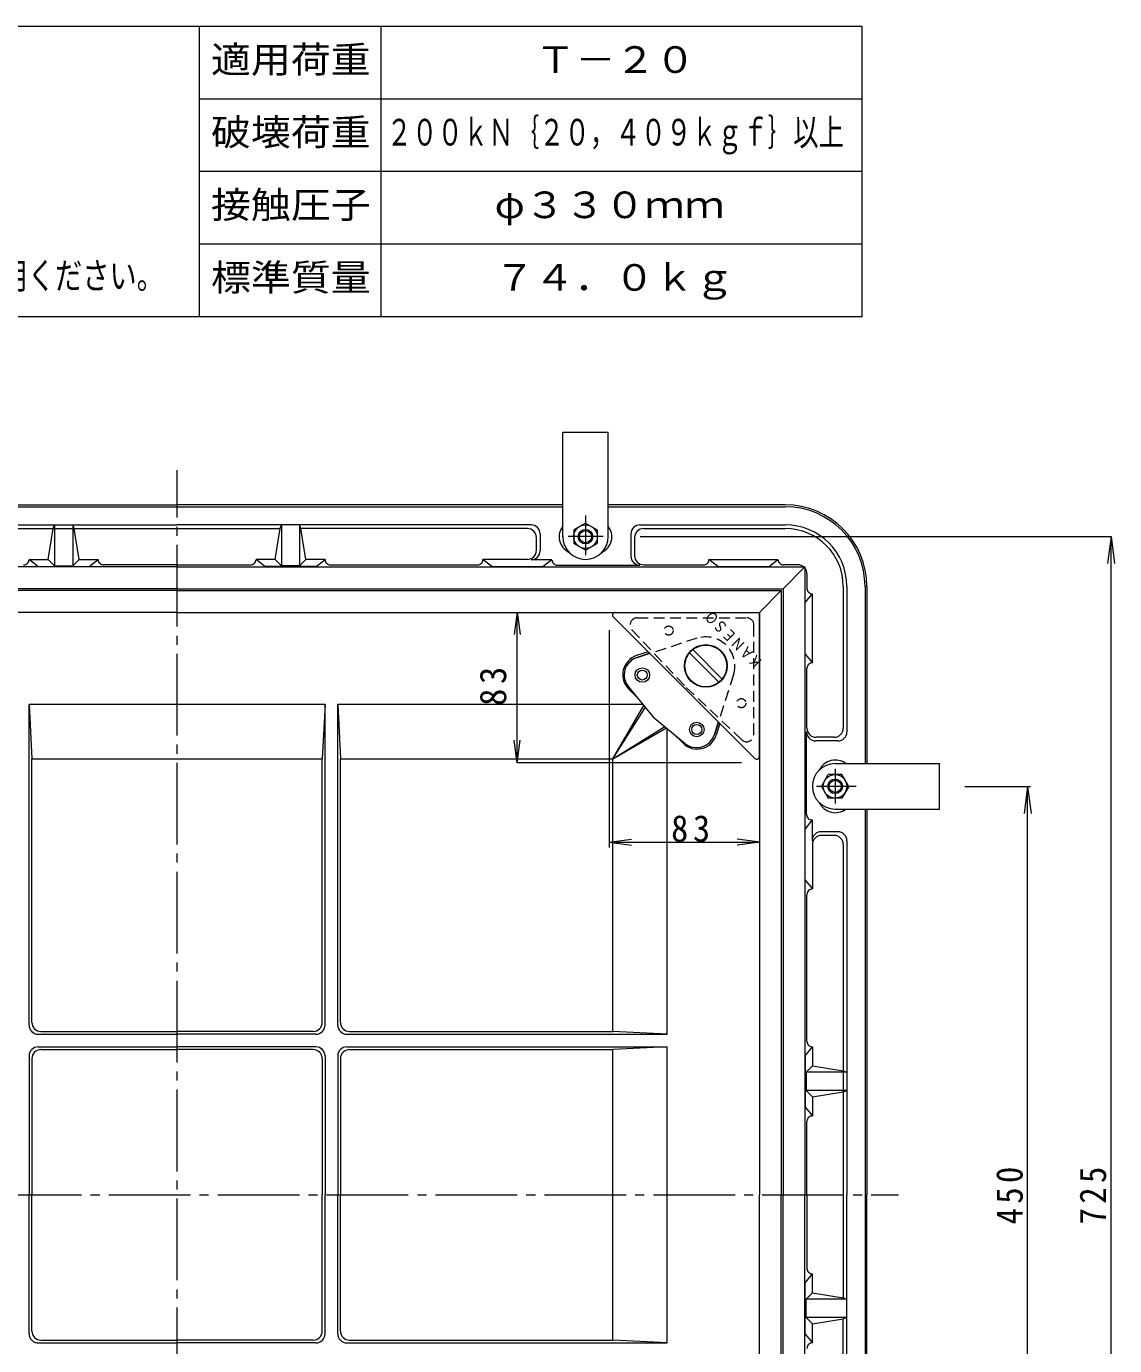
# Model space of a CAD drawing. Units: millimetres, scale not verified. Extents: x -960 to 939, y -687 to 688.
# Drawn here: x -545 to 54, y -38 to 688 of the extents above; entities that cross this region are included whole.
import ezdxf
from ezdxf.enums import TextEntityAlignment as Align

# ---------------------------------------------------------------- set-up
doc = ezdxf.new("R2010")
doc.units = ezdxf.units.MM
doc.header["$LTSCALE"] = 5
doc.linetypes.add('CHAIN2', pattern=[12, 9, -1, 1, -1])
doc.linetypes.add('DASHED1', pattern=[1.8, 1.2, -0.6])
for name, color, linetype, lineweight in [('3-0', 2, 'Continuous', 9), ('3-1', 2, 'Continuous', 9), ('3-2', 3, 'Continuous', 9), ('3-3', 4, 'Continuous', 9), ('3-4', 7, 'Continuous', 9), ('3-5', 7, 'Continuous', 9), ('3-6', 6, 'Continuous', 9), ('F-0_F-0ﾚｲﾔ', 7, 'Continuous', 9)]:
    doc.layers.add(name, color=color, linetype=linetype, lineweight=lineweight)
doc.layers.add('F-4_F-4ﾚｲﾔ', color=2, linetype='Continuous')
doc.styles.add('ＭＳ ゴシック', font='')
doc.styles.get('ＭＳ ゴシック').set_extended_font_data('MS Gothic')

msp = doc.modelspace()

# ---------------------------------------------------------------- linework, layer by layer
at = {"layer": '3-0', "color": 7, "linetype": 'CHAIN2'}
for p, q in [((-462.432, -362.095), (-462.432, 444.107)), ((-860.055, 44.932), (-64.994, 44.932))]:
    msp.add_line(p, q, dxfattribs=at)
at = {"layer": '3-1'}
for p, q in [((-674.932, 424.932), (-462.432, 424.932)), ((-674.932, 423.932), (-462.432, 423.932)), ((-249.932, 424.932), (-462.432, 424.932)), ((-462.432, 423.932), (-249.932, 423.932)), ((-127.432, 424.932), (-224.932, 424.932)), ((-224.932, 423.932), (-127.432, 423.932)), ((-237.432, 414.932), (-230.932, 411.179)), ((-657.432, 413.932), (-462.432, 413.932)), ((-655.432, 411.932), (-405.706, 411.932)), ((-530.706, 411.932), (-529.932, 413.932)), ((-519.159, 411.932), (-519.932, 413.932)), ((-516.432, 394.941), (-519.159, 411.932)), ((-267.432, 413.932), (-462.432, 413.932)), ((-408.432, 394.941), (-405.706, 411.932)), ((-405.706, 411.932), (-404.932, 413.932)), ((-394.159, 411.932), (-394.932, 413.932)), ((-269.432, 411.932), (-394.159, 411.932)), ((-264.432, 399.941), (-264.432, 406.932)), ((-262.432, 408.932), (-262.432, 399.711)), ((-230.932, 411.179), (-230.932, 403.685)), ((-212.432, 408.932), (-212.432, 396.707)), ((-210.432, 406.932), (-210.432, 396.932)), ((-207.432, 413.932), (-127.432, 413.932)), ((-205.432, 411.932), (-127.432, 411.932)), ((-237.432, 399.932), (-243.933, 403.685)), ((-237.432, 399.932), (-230.932, 403.685)), ((-539.082, 390.993), (-543.932, 394.941)), ((-543.932, 394.941), (-533.432, 394.941)), ((-516.432, 394.941), (-505.932, 394.941)), ((-510.782, 390.993), (-505.932, 394.941)), ((-414.082, 390.993), (-418.932, 394.941)), ((-408.432, 394.941), (-418.932, 394.941)), ((-380.932, 394.941), (-391.432, 394.941)), ((-385.782, 390.993), (-380.932, 394.941)), ((-289.082, 390.993), (-293.932, 394.941)), ((-269.432, 394.941), (-293.932, 394.941)), ((-255.932, 394.711), (-267.432, 394.711)), ((-255.932, 394.711), (-260.782, 390.993)), ((-136.282, 390.993), (-131.432, 394.941)), ((-539.082, 390.993), (-539.082, 390.732)), ((-539.082, 390.993), (-510.782, 390.993)), ((-510.782, 390.993), (-510.782, 390.732)), ((-462.432, 391.932), (-502.932, 391.932)), ((-462.432, 391.932), (-421.932, 391.932)), ((-414.082, 390.993), (-414.082, 390.732)), ((-385.782, 390.993), (-414.082, 390.993)), ((-385.782, 390.993), (-385.782, 390.732)), ((-377.932, 391.932), (-296.932, 391.932)), ((-289.082, 390.993), (-289.082, 390.732)), ((-289.082, 390.993), (-260.782, 390.993)), ((-260.782, 390.993), (-260.782, 390.732)), ((-252.932, 391.707), (-207.432, 391.707)), ((-205.432, 391.932), (-172.432, 391.932)), ((-164.582, 390.993), (-164.582, 390.732)), ((-164.582, 390.993), (-136.282, 390.993)), ((-136.282, 390.993), (-136.282, 390.732)), ((-120.432, 391.932), (-128.432, 391.932)), ((-115.432, 386.932), (-115.432, 378.932)), ((-95.432, 379.932), (-95.432, 301.932)), ((-93.432, 379.932), (-93.432, 299.932)), ((-83.432, 379.932), (-83.432, 282.432)), ((-82.432, 379.932), (-82.432, 282.432)), ((-116.371, 371.082), (-116.632, 371.082)), ((-116.371, 371.082), (-112.424, 375.932)), ((-116.371, 342.782), (-116.371, 371.082)), ((-116.371, 342.782), (-116.632, 342.782)), ((-115.432, 301.932), (-115.432, 334.932)), ((-115.658, 254.432), (-115.658, 299.932)), ((-98.432, 294.932), (-110.658, 294.932)), ((-100.432, 296.932), (-110.432, 296.932)), ((-107.432, 269.932), (-103.68, 276.432)), ((-96.185, 276.432), (-103.68, 276.432)), ((-92.432, 269.932), (-96.185, 276.432)), ((-107.432, 269.932), (-103.68, 263.432)), ((-83.432, 257.432), (-83.432, 44.932)), ((-82.432, 257.432), (-82.432, 44.932)), ((-112.654, 251.432), (-116.371, 246.582)), ((-112.654, 251.432), (-112.654, 239.932)), ((-116.371, 246.582), (-116.632, 246.582)), ((-116.371, 218.282), (-116.371, 246.582)), ((-98.432, 244.932), (-107.654, 244.932)), ((-100.432, 242.932), (-107.424, 242.932)), ((-93.432, 239.932), (-93.432, 44.932)), ((-112.424, 237.932), (-112.424, 213.432)), ((-95.432, 237.932), (-95.432, -11.794)), ((-116.371, 218.282), (-116.632, 218.282)), ((-116.371, 218.282), (-112.424, 213.432)), ((-115.432, 129.432), (-115.432, 210.432)), ((-116.371, 121.582), (-112.424, 126.432)), ((-112.424, 126.432), (-112.424, 115.932)), ((-116.371, 121.582), (-116.632, 121.582)), ((-116.371, 121.582), (-116.371, 93.282)), ((-95.432, 113.206), (-93.432, 112.432)), ((-95.432, 101.659), (-93.432, 102.432)), ((-112.424, 98.932), (-95.432, 101.659)), ((-112.424, 98.932), (-112.424, 88.432)), ((-116.371, 93.282), (-116.632, 93.282)), ((-116.371, 93.282), (-112.424, 88.432)), ((-115.432, 44.932), (-115.432, 85.432)), ((-115.432, 44.932), (-115.432, 4.432)), ((-93.432, -150.068), (-93.432, 44.932)), ((-83.432, 44.932), (-83.432, -167.568)), ((-82.432, -167.568), (-82.432, 44.932)), ((-116.371, -3.418), (-112.424, 1.432)), ((-112.424, -9.068), (-112.424, 1.432)), ((-116.371, -3.418), (-116.632, -3.418)), ((-116.371, -31.718), (-116.371, -3.418)), ((-112.424, -9.068), (-95.432, -11.794)), ((-95.432, -11.794), (-93.432, -12.568)), ((-112.424, -36.568), (-112.424, -26.068)), ((-95.432, -23.341), (-93.432, -22.568)), ((-95.432, -148.068), (-95.432, -23.341)), ((-116.371, -31.718), (-116.632, -31.718)), ((-116.371, -31.718), (-112.424, -36.568))]:
    msp.add_line(p, q, dxfattribs=at)
at = {"layer": '3-1', "linetype": 'CHAIN2'}
for p, q in [((-237.432, 418.995), (-237.432, 397.249)), ((-227.749, 407.432), (-246.951, 407.432)), ((-99.932, 279.616), (-99.932, 260.414)), ((-88.37, 269.932), (-110.116, 269.932))]:
    msp.add_line(p, q, dxfattribs=at)
at = {"layer": '3-1'}
for points in [[(-237.432, 414.932), (-243.933, 411.18), (-243.933, 403.685)], [(-529.932, 391.442), (-533.432, 394.941), (-530.706, 411.932)], [(-529.932, 413.932), (-529.932, 391.442), (-519.932, 391.442)], [(-519.932, 413.932), (-519.932, 391.442), (-516.432, 394.941)], [(-404.932, 413.932), (-404.932, 391.442), (-408.432, 394.941)], [(-394.932, 413.932), (-394.932, 391.442), (-404.932, 391.442)], [(-394.932, 391.442), (-391.432, 394.941), (-394.159, 411.932)], [(-164.582, 390.993), (-169.432, 394.941), (-131.432, 394.941)], [(-116.371, 342.782), (-112.424, 337.932), (-112.424, 375.932)], [(-92.432, 269.932), (-96.185, 263.432), (-103.68, 263.432)], [(-115.922, 112.432), (-112.424, 115.932), (-95.432, 113.206)], [(-93.432, 112.432), (-115.922, 112.432), (-115.922, 102.432)], [(-93.432, 102.432), (-115.922, 102.432), (-112.424, 98.932)], [(-93.432, -12.568), (-115.922, -12.568), (-112.424, -9.068)], [(-93.432, -22.568), (-115.922, -22.568), (-115.922, -12.568)], [(-115.922, -22.568), (-112.424, -26.068), (-95.432, -23.341)]]:
    msp.add_lwpolyline(points, dxfattribs=at)
for centre, radius in [((-237.432, 407.427), 6.5), ((-237.432, 407.432), 4), ((-237.432, 407.432), 3.324), ((-99.938, 269.932), 6.5), ((-99.932, 269.932), 4), ((-99.932, 269.932), 3.324)]:
    msp.add_circle(centre, radius, dxfattribs=at)
for centre, radius, start, end in [((-127.432, 379.932), 45, 0, 90), ((-127.432, 379.932), 44, 0, 90), ((-269.432, 406.932), 5, 0, 90), ((-267.432, 408.932), 5, 0, 90), ((-242.432, 407.432), 9.5, 142.13635, 244.43219), ((-232.432, 407.432), 9.5, 295.56781, 37.86365), ((-207.432, 408.932), 5, 90, 180), ((-205.432, 406.932), 5, 90, 180), ((-127.432, 379.932), 34, 0, 90), ((-127.432, 379.932), 32, 0, 90), ((-269.432, 399.941), 5, 270, 0), ((-267.432, 399.711), 5, 270, 0), ((-546.932, 394.932), 3, 270, 0.16173), ((-502.932, 394.932), 3, 179.83827, 270), ((-421.932, 394.932), 3, 270, 0.16173), ((-377.932, 394.932), 3, 179.83827, 270), ((-296.932, 394.932), 3, 270, 0.16173), ((-252.932, 394.707), 3, 179.923, 270), ((-207.432, 396.707), 5, 180, 270), ((-205.432, 396.932), 5, 180, 270), ((-172.432, 394.932), 3, 270, 0.16173), ((-128.432, 394.932), 3, 179.83827, 270), ((-120.432, 386.932), 5, 49.4642, 90), ((-120.432, 386.932), 5, 0, 40.5358), ((-112.432, 378.932), 3, 180, 270.16173), ((-112.432, 334.932), 3, 89.83827, 180), ((-110.658, 299.932), 5, 180, 270), ((-110.432, 301.932), 5, 180, 270), ((-100.432, 301.932), 5, 270, 0), ((-98.432, 299.932), 5, 270, 0), ((-99.932, 274.932), 9.5, 52.13635, 154.43219), ((-112.658, 254.432), 3, 180, 270.077), ((-99.932, 264.932), 9.5, 205.56781, 307.86365), ((-107.654, 239.932), 5, 90, 180), ((-107.424, 237.932), 5, 90, 180), ((-100.432, 237.932), 5, 0, 90), ((-98.432, 239.932), 5, 0, 90), ((-112.432, 210.432), 3, 89.83827, 180), ((-112.432, 129.432), 3, 180, 270.16173), ((-112.432, 85.432), 3, 89.83827, 180), ((-112.432, 4.432), 3, 180, 270.16173), ((-112.432, -39.568), 3, 89.83827, 180)]:
    msp.add_arc(centre, radius, start, end, dxfattribs=at)
at = {"layer": '3-2'}
for p, q in [((-202.879, 343.978), (-209.314, 341.9)), ((-202.084, 343.184), (-209.006, 340.948)), ((-213.711, 323.654), (-208.541, 318.484)), ((-543.932, 314.932), (-542.432, 285.076)), ((-543.932, 138.432), (-543.932, 314.932)), ((-380.932, 314.932), (-543.932, 314.932)), ((-380.932, 314.932), (-382.432, 285.076)), ((-380.932, 138.432), (-380.932, 314.932)), ((-373.932, 314.932), (-372.432, 285.076)), ((-205.589, 314.932), (-373.932, 314.932)), ((-373.932, 138.432), (-373.932, 314.932)), ((-222.289, 285.076), (-205.235, 314.507)), ((-222.289, 285.076), (-204.441, 313.551)), ((-164.181, 305.281), (-166.417, 298.359)), ((-222.289, 285.076), (-193.814, 302.924)), ((-222.289, 285.076), (-192.858, 302.129)), ((-192.432, 133.432), (-192.432, 301.776)), ((-188.881, 298.824), (-183.711, 293.654)), ((-163.386, 304.486), (-165.465, 298.051)), ((-542.432, 139.932), (-542.432, 285.076)), ((-542.432, 285.076), (-382.432, 285.076)), ((-382.432, 139.932), (-382.432, 285.076)), ((-372.432, 285.076), (-222.289, 285.076)), ((-372.432, 139.932), (-372.432, 285.076)), ((-222.289, 134.932), (-222.289, 285.076)), ((-538.932, 133.432), (-462.432, 133.432)), ((-537.432, 134.932), (-462.432, 134.932)), ((-387.432, 134.932), (-462.432, 134.932)), ((-385.932, 133.432), (-462.432, 133.432)), ((-368.932, 133.432), (-192.432, 133.432)), ((-367.432, 134.932), (-222.289, 134.932)), ((-192.432, 133.432), (-222.289, 134.932)), ((-538.932, 126.432), (-462.432, 126.432)), ((-537.432, 124.932), (-462.432, 124.932)), ((-385.932, 126.432), (-462.432, 126.432)), ((-387.432, 124.932), (-462.432, 124.932)), ((-368.932, 126.432), (-192.432, 126.432)), ((-367.432, 124.932), (-222.289, 124.932)), ((-192.432, 126.432), (-222.289, 124.932)), ((-222.289, -35.068), (-222.289, 124.932)), ((-192.432, -36.568), (-192.432, 126.432)), ((-543.932, 121.432), (-543.932, 44.932)), ((-542.432, 119.932), (-542.432, 44.932)), ((-382.432, 119.932), (-382.432, 44.932)), ((-380.932, 121.432), (-380.932, 44.932)), ((-373.932, 121.432), (-373.932, 44.932)), ((-372.432, 119.932), (-372.432, 44.932)), ((-543.932, -31.568), (-543.932, 44.932)), ((-542.432, -30.068), (-542.432, 44.932)), ((-382.432, -30.068), (-382.432, 44.932)), ((-380.932, -31.568), (-380.932, 44.932)), ((-373.932, -31.568), (-373.932, 44.932)), ((-372.432, -30.068), (-372.432, 44.932)), ((-537.432, -35.068), (-462.432, -35.068)), ((-387.432, -35.068), (-462.432, -35.068)), ((-367.432, -35.068), (-222.289, -35.068)), ((-192.432, -36.568), (-222.289, -35.068)), ((-538.932, -36.568), (-462.432, -36.568)), ((-385.932, -36.568), (-462.432, -36.568)), ((-368.932, -36.568), (-192.432, -36.568))]:
    msp.add_line(p, q, dxfattribs=at)
for centre, radius, start, end in [((-205.932, 331.432), 11, 107.90081, 225), ((-205.932, 331.432), 10, 107.90081, 135.81031), ((-175.932, 301.432), 11, 225, 342.09919), ((-175.932, 301.432), 10, 314.18969, 342.09919), ((-538.932, 138.432), 5, 180, 270), ((-537.432, 139.932), 5, 180, 270), ((-387.432, 139.932), 5, 270, 0), ((-385.932, 138.432), 5, 270, 0), ((-368.932, 138.432), 5, 180, 270), ((-367.432, 139.932), 5, 180, 270), ((-538.932, 121.432), 5, 90, 180), ((-537.432, 119.932), 5, 90, 180), ((-387.432, 119.932), 5, 0, 90), ((-385.932, 121.432), 5, 0, 90), ((-368.932, 121.432), 5, 90, 180), ((-367.432, 119.932), 5, 90, 180), ((-538.932, -31.568), 5, 180, 270), ((-537.432, -30.068), 5, 180, 270), ((-387.432, -30.068), 5, 270, 0), ((-385.932, -31.568), 5, 270, 0), ((-368.932, -31.568), 5, 180, 270), ((-367.432, -30.068), 5, 180, 270)]:
    msp.add_arc(centre, radius, start, end, dxfattribs=at)
at = {"layer": '3-3'}
for p, q in [((-224.932, 407.432), (-224.932, 464.932)), ((-221.011, 365.732), (-141.632, 365.732)), ((-141.632, 286.354), (-141.632, 365.732)), ((-222.072, 363.172), (-144.193, 285.293)), ((-201.982, 343.082), (-209.206, 340.748)), ((-163.933, 327.265), (-180.1, 343.432)), ((-162.165, 329.033), (-178.332, 345.2)), ((-199.618, 307.747), (-213.823, 324.841)), ((-199.618, 307.747), (-182.524, 293.541)), ((-164.283, 305.383), (-166.617, 298.159)), ((-99.932, 282.432), (-42.432, 282.432))]:
    msp.add_line(p, q, dxfattribs=at)
at = {"layer": '3-3', "linetype": 'DASHED1'}
for p, q in [((-208.858, 362.732), (-148.632, 362.732)), ((-144.632, 298.507), (-144.632, 358.732)), ((-211.767, 355.987), (-182.446, 324.919)), ((-176.05, 351.458), (-201.982, 343.082)), ((-155.907, 331.314), (-164.283, 305.383)), ((-151.378, 295.598), (-182.446, 324.919))]:
    msp.add_line(p, q, dxfattribs=at)
at = {"layer": '3-3'}
for points in [[(-249.932, 407.432), (-249.932, 464.932), (-224.932, 464.932)], [(-99.932, 257.432), (-42.432, 257.432), (-42.432, 282.432)]]:
    msp.add_lwpolyline(points, dxfattribs=at)
at = {"layer": '3-3', "linetype": 'DASHED1'}
for centre in [(-191.632, 355.732), (-151.632, 315.732)]:
    msp.add_circle(centre, 2.5, dxfattribs=at)
at = {"layer": '3-3'}
for centre, radius in [((-171.132, 336.232), 11.75), ((-171.132, 336.232), 11.5), ((-206.132, 331.232), 4), ((-206.132, 331.232), 2.75), ((-176.132, 301.232), 4), ((-176.132, 301.232), 2.75)]:
    msp.add_circle(centre, radius, dxfattribs=at)
for centre, radius, start, end in [((-237.432, 407.432), 12.5, 180, 0), ((-221.011, 364.232), 1.5, 90, 225), ((-206.132, 331.232), 10, 107.90081, 219.72779), ((-176.132, 301.232), 10, 230.27221, 342.09919), ((-143.132, 286.354), 1.5, 225, 0), ((-99.932, 269.932), 12.5, 90, 270)]:
    msp.add_arc(centre, radius, start, end, dxfattribs=at)
at = {"layer": '3-3', "linetype": 'DASHED1'}
for centre, radius, start, end in [((-208.858, 358.732), 4, 90, 223.34207), ((-148.632, 358.732), 4, 0, 90), ((-171.132, 336.232), 16, 342.09919, 108.20968), ((-148.632, 298.507), 4, 226.65793, 0)]:
    msp.add_arc(centre, radius, start, end, dxfattribs=at)
at = {"layer": '3-4'}
for p, q in [((-207.263, 407.432), (52.08, 407.432)), ((52.08, 407.432), (50.123, 392.561)), ((52.08, -317.568), (52.08, 407.432)), ((52.08, 407.432), (54.038, 392.561)), ((-275.144, 365.932), (-276.776, 353.539)), ((-275.144, 282.932), (-275.144, 365.932)), ((-275.144, 365.932), (-273.513, 353.539)), ((-224.432, 355.932), (-224.432, 236.298)), ((-275.144, 282.932), (-276.776, 295.325)), ((-275.144, 282.932), (-273.513, 295.325)), ((-151.432, 282.932), (-275.144, 282.932)), ((-28.446, 269.932), (7.634, 269.932)), ((6.134, 269.932), (4.177, 255.061)), ((6.134, -180.068), (6.134, 269.932)), ((6.134, 269.932), (8.092, 255.061)), ((-224.432, 239.173), (-212.039, 240.804)), ((-141.432, 239.173), (-153.825, 240.804)), ((-224.432, 239.173), (-141.432, 239.173)), ((-224.432, 239.173), (-212.039, 237.541)), ((-141.432, 239.173), (-153.825, 237.541))]:
    msp.add_line(p, q, dxfattribs=at)
at = {"layer": '3-6'}
for p, q in [((-462.432, 390.732), (-808.232, 390.732)), ((-462.432, 390.732), (-116.632, 390.732)), ((-128.632, 378.732), (-116.632, 390.732)), ((-116.632, 390.732), (-116.632, 44.932)), ((-462.432, 378.732), (-796.232, 378.732)), ((-462.432, 378.732), (-128.632, 378.732)), ((-128.632, 378.732), (-128.632, 44.932)), ((-462.432, 377.732), (-795.232, 377.732)), ((-462.432, 377.732), (-129.632, 377.732)), ((-141.632, 365.732), (-129.632, 377.732)), ((-129.632, 377.732), (-129.632, 44.932)), ((-462.432, 365.732), (-783.232, 365.732)), ((-462.432, 365.732), (-141.632, 365.732)), ((-141.632, 365.732), (-141.632, 44.932)), ((-141.632, -275.868), (-141.632, 44.932)), ((-129.632, -287.868), (-129.632, 44.932)), ((-128.632, -288.868), (-128.632, 44.932)), ((-116.632, -300.868), (-116.632, 44.932))]:
    msp.add_line(p, q, dxfattribs=at)
at = {"layer": 'F-0_F-0ﾚｲﾔ'}
for p, q in [((-85, 688.446), (-960, 688.446)), ((-450, 528.446), (-450, 688.446)), ((-350, 528.446), (-350, 688.446)), ((-85, 528.446), (-85, 688.446)), ((-85, 648.446), (-450, 648.446)), ((-85, 608.446), (-450, 608.446)), ((-85, 568.446), (-450, 568.446)), ((-85, 528.446), (-960, 528.446))]:
    msp.add_line(p, q, dxfattribs=at)

# ---------------------------------------------------------------- texts
at = {"layer": '3-4', "color": 2, "char_height": 14.66, "attachment_point": 7, "rotation": 90, "style": 'ＭＳ ゴシック'}
for s, insert in [('\\T1.27;\\W0.95;83', (-280.86, 314.265)), ('\\T1.27;\\W0.9;450', (3.635, 28.682)), ('\\T1.27;\\W0.9;725', (49.58, 28.682))]:
    msp.add_mtext(s, dxfattribs=dict(at, insert=insert))
at = {"layer": '3-4', "color": 2, "insert": (-190.27, 239.183), "char_height": 14.66, "attachment_point": 7, "style": 'ＭＳ ゴシック'}
msp.add_mtext('\\T1.27;\\W0.95;83', dxfattribs=at)
at = {"layer": '3-5', "style": 'ＭＳ ゴシック', "width": 0.8}
msp.add_text('ＫＡＮＥＳＯ', height=6.232, rotation=135, dxfattribs=at).set_placement((-137.92, 339.746), align=Align.BOTTOM_LEFT)
at = {"layer": 'F-4_F-4ﾚｲﾔ', "style": 'ＭＳ ゴシック', "width": 1.1}
for s, p in [('適用荷重', (-443.75, 658.446)), ('Ｔ－２０', (-265, 658.446)), ('破壊荷重', (-443.75, 618.446)), ('接触圧子', (-443.75, 578.446)), ('φ３３０ｍｍ', (-287.5, 578.446)), ('標準質量', (-443.75, 538.446)), ('７４．０ｋｇ', (-287.5, 538.446))]:
    msp.add_text(s, height=14.66, dxfattribs=at).set_placement(p, align=Align.BOTTOM_LEFT)
at = {"layer": 'F-4_F-4ﾚｲﾔ', "color": 3, "style": 'ＭＳ ゴシック', "width": 0.7}
msp.add_text('２００ｋＮ｛２０，４０９ｋｇｆ｝以上', height=14.66, dxfattribs=at).set_placement((-347, 618.446), align=Align.BOTTOM_LEFT)
at = {"layer": 'F-4_F-4ﾚｲﾔ', "color": 4, "style": 'ＭＳ ゴシック', "width": 0.75}
msp.add_text('公道を除く敷地周辺道路、敷地内道路、屋内に御使用ください。', height=14.66, dxfattribs=at).set_placement((-904.598, 539.471), align=Align.BOTTOM_LEFT)

doc.saveas('drawing.dxf')
